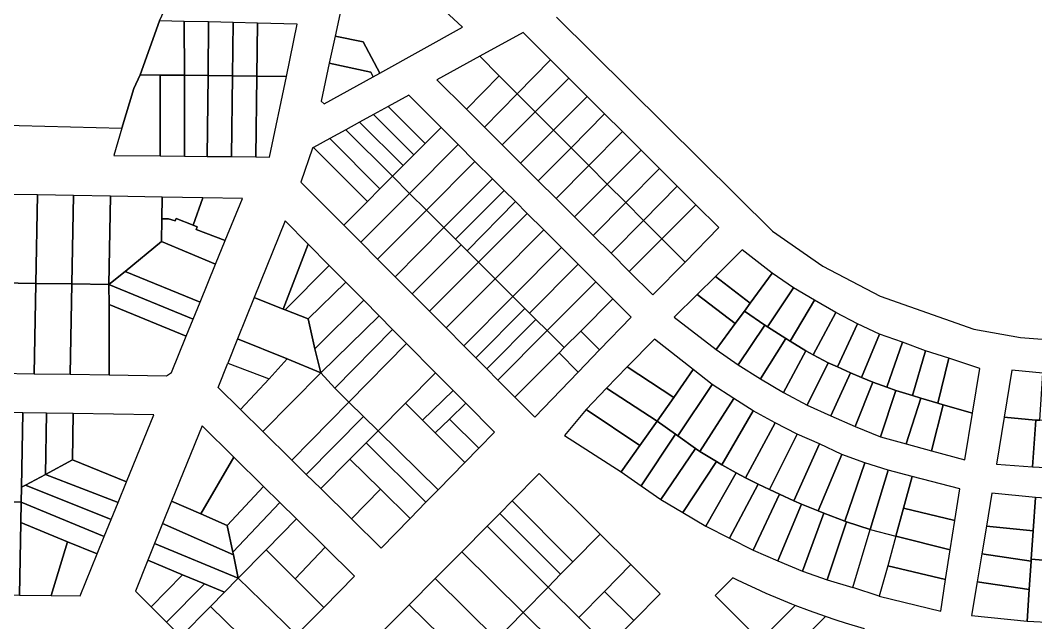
# Model space of a CAD drawing. Header units: metres. Extents: x 263639 to 269142, y 7370519 to 7372711.
# Drawn here: x 264049.3 to 264465.9, y 7371682.5 to 7371929.5 of the extents above; entities that cross this region are included whole.
import ezdxf

# ---------------------------------------------------------------- set-up
doc = ezdxf.new("R2010")
doc.units = ezdxf.units.M
doc.layers.add('LOTE', color=7, linetype='Continuous')

msp = doc.modelspace()

# ---------------------------------------------------------------- linework, layer by layer
at = {"layer": 'LOTE', "color": 7}
for points in [[(264023.53, 7372136.42), (264017.22, 7371887.17), (264017.22, 7371887.17), (264091.02, 7371885.31), (264095.88, 7371901.61), (264098.47, 7371907.16), (264106.48, 7371929.35), (264111.07, 7371939.39)], [(264269.37, 7371930.8), (264357.88, 7371843.01), (264378.59, 7371828.67), (264402.15, 7371816.44), (264440.45, 7371802.86), (264459.67, 7371799.47), (264484.39, 7371797.49), (264499.42, 7371798.98), (264515.62, 7371801.21), (264529.6, 7371803.79), (264548.35, 7371810.31), (264560.18, 7371814.82), (264577.31, 7371823.08), (264591.63, 7371830.94), (264607.9, 7371843.34), (264619.63, 7371854.97), (264639.19, 7371878.06), (264653.75, 7371899.79), (264660.51, 7371910.53), (264669.1, 7371929.82)]]:
    msp.add_lwpolyline(points, dxfattribs=at)
for points in [[(264187.81, 7371966.52), (264178.47, 7371923), (264190.01, 7371920.65), (264196.86, 7371907.89), (264230.78, 7371926.66), (264187.81, 7371966.52)], [(264098.47, 7371907.16), (264106.67, 7371907.07), (264116.67, 7371906.97), (264116.61, 7371929.09), (264106.48, 7371929.35), (264098.47, 7371907.16), (264098.47, 7371907.16)], [(264116.61, 7371929.09), (264116.67, 7371906.97), (264126.38, 7371906.87), (264126.61, 7371928.84), (264116.61, 7371929.09)], [(264126.61, 7371928.84), (264126.38, 7371906.87), (264136.38, 7371906.76), (264136.61, 7371928.58), (264126.61, 7371928.84)], [(264136.61, 7371928.58), (264136.38, 7371906.76), (264146.38, 7371906.65), (264146.61, 7371928.33), (264136.61, 7371928.58)], [(264146.61, 7371928.33), (264146.38, 7371906.65), (264158.5, 7371906.53), (264162.98, 7371927.91), (264146.61, 7371928.33)], [(264255.61, 7371924.51), (264237.84, 7371914.78), (264245.81, 7371906.8), (264253.18, 7371899.41), (264266.83, 7371913.32), (264255.61, 7371924.51)], [(264196.86, 7371907.89), (264190.01, 7371920.65), (264178.47, 7371923), (264176.1, 7371911.93), (264193.1, 7371908.3), (264194.13, 7371906.38), (264196.86, 7371907.89)], [(264194.13, 7371906.38), (264193.1, 7371908.3), (264176.1, 7371911.93), (264172.75, 7371896.34), (264173.98, 7371895.23), (264194.13, 7371906.38)], [(264232.33, 7371893.07), (264245.81, 7371906.8), (264237.84, 7371914.78), (264220.2, 7371905.13), (264232.33, 7371893.07)], [(264266.83, 7371913.32), (264253.18, 7371899.41), (264260.52, 7371892.05), (264274.34, 7371905.84), (264266.83, 7371913.32)], [(264091.02, 7371885.31), (264087.7, 7371874.14), (264106.75, 7371873.93), (264106.67, 7371907.07), (264098.47, 7371907.16), (264095.88, 7371901.61), (264091.02, 7371885.31)], [(264116.75, 7371873.82), (264116.67, 7371906.97), (264106.67, 7371907.07), (264106.75, 7371873.93), (264116.75, 7371873.82)], [(264126.03, 7371873.72), (264126.38, 7371906.87), (264116.67, 7371906.97), (264116.75, 7371873.82), (264126.03, 7371873.72)], [(264136.03, 7371873.61), (264136.38, 7371906.76), (264126.38, 7371906.87), (264126.03, 7371873.72), (264136.03, 7371873.61)], [(264146.03, 7371873.5), (264146.38, 7371906.65), (264136.38, 7371906.76), (264136.03, 7371873.61), (264146.03, 7371873.5)], [(264158.5, 7371906.53), (264146.38, 7371906.65), (264146.03, 7371873.5), (264151.57, 7371873.44), (264158.5, 7371906.53)], [(264239.73, 7371885.71), (264253.18, 7371899.41), (264245.81, 7371906.8), (264232.33, 7371893.07), (264239.73, 7371885.71)], [(264274.34, 7371905.84), (264260.52, 7371892.05), (264268.11, 7371884.45), (264281.95, 7371898.26), (264274.34, 7371905.84)], [(264246.96, 7371878.51), (264260.52, 7371892.05), (264253.18, 7371899.41), (264239.73, 7371885.71), (264246.96, 7371878.51)], [(264200.26, 7371894.14), (264215.42, 7371879.03), (264221.94, 7371885.57), (264208.72, 7371898.77), (264200.26, 7371894.14)], [(264281.95, 7371898.26), (264268.11, 7371884.45), (264275.27, 7371877.28), (264289.05, 7371891.17), (264281.95, 7371898.26)], [(264194.23, 7371890.83), (264210.76, 7371874.36), (264215.42, 7371879.03), (264200.26, 7371894.14), (264194.23, 7371890.83)], [(264254.57, 7371870.94), (264268.11, 7371884.45), (264260.52, 7371892.05), (264246.96, 7371878.51), (264254.57, 7371870.94)], [(264289.05, 7371891.17), (264275.27, 7371877.28), (264282.51, 7371870.02), (264296.38, 7371883.87), (264289.05, 7371891.17)], [(264182.9, 7371884.62), (264202, 7371865.57), (264206.36, 7371869.95), (264188.54, 7371887.72), (264182.9, 7371884.62)], [(264188.54, 7371887.72), (264206.36, 7371869.95), (264210.76, 7371874.36), (264194.23, 7371890.83), (264188.54, 7371887.72)], [(264176.27, 7371880.99), (264196.88, 7371860.44), (264202, 7371865.57), (264182.9, 7371884.62), (264176.27, 7371880.99)], [(264221.94, 7371885.57), (264215.42, 7371879.03), (264210.76, 7371874.36), (264206.36, 7371869.95), (264202, 7371865.57), (264209.05, 7371858.54), (264228.99, 7371878.54), (264221.94, 7371885.57)], [(264261.82, 7371863.72), (264275.27, 7371877.28), (264268.11, 7371884.45), (264254.57, 7371870.94), (264261.82, 7371863.72)], [(264296.38, 7371883.87), (264282.51, 7371870.02), (264290.16, 7371862.35), (264304.05, 7371876.22), (264296.38, 7371883.87)], [(264169.6, 7371877.34), (264191.73, 7371855.27), (264196.88, 7371860.44), (264176.27, 7371880.99), (264169.6, 7371877.34)], [(264228.99, 7371878.54), (264209.05, 7371858.54), (264215.93, 7371851.69), (264235.86, 7371871.68), (264228.99, 7371878.54)], [(264164.44, 7371863.19), (264182.01, 7371845.53), (264191.73, 7371855.27), (264169.6, 7371877.34), (264169.2, 7371877.12), (264164.44, 7371863.19)], [(264269.17, 7371856.41), (264282.51, 7371870.02), (264275.27, 7371877.28), (264261.82, 7371863.72), (264269.17, 7371856.41)], [(264304.05, 7371876.22), (264290.16, 7371862.35), (264297.7, 7371854.8), (264311.52, 7371868.78), (264304.05, 7371876.22)], [(264235.86, 7371871.68), (264215.93, 7371851.69), (264223.14, 7371844.49), (264243.08, 7371864.48), (264235.86, 7371871.68)], [(264276.7, 7371848.92), (264290.16, 7371862.35), (264282.51, 7371870.02), (264269.17, 7371856.41), (264276.7, 7371848.92)], [(264311.52, 7371868.78), (264297.7, 7371854.8), (264305.02, 7371847.47), (264318.85, 7371861.47), (264311.52, 7371868.78)], [(264189.04, 7371838.47), (264209.05, 7371858.54), (264202, 7371865.57), (264196.88, 7371860.44), (264191.73, 7371855.27), (264182.01, 7371845.53), (264189.04, 7371838.47)], [(264243.08, 7371864.48), (264223.14, 7371844.49), (264227.87, 7371839.78), (264247.8, 7371859.77), (264243.08, 7371864.48)], [(264284.37, 7371841.29), (264297.7, 7371854.8), (264290.16, 7371862.35), (264276.7, 7371848.92), (264284.37, 7371841.29)], [(264041.96, 7371858.14), (264041.28, 7371821.86), (264055.74, 7371821.62), (264056.42, 7371857.89), (264041.96, 7371858.14)], [(264056.42, 7371857.89), (264055.74, 7371821.62), (264070.45, 7371821.38), (264071.13, 7371857.65), (264056.42, 7371857.89)], [(264071.13, 7371857.65), (264070.45, 7371821.38), (264085.73, 7371821.12), (264086.41, 7371857.39), (264071.13, 7371857.65)], [(264195.89, 7371831.59), (264215.93, 7371851.69), (264209.05, 7371858.54), (264189.04, 7371838.47), (264195.89, 7371831.59)], [(264247.8, 7371859.77), (264227.87, 7371839.78), (264230.23, 7371837.43), (264232.71, 7371834.95), (264252.44, 7371855.15), (264247.8, 7371859.77)], [(264318.85, 7371861.47), (264305.02, 7371847.47), (264312.56, 7371839.92), (264326.5, 7371853.84), (264318.85, 7371861.47)], [(264086.41, 7371857.39), (264085.73, 7371821.12), (264092.35, 7371826.57), (264107.21, 7371838.8), (264107.38, 7371848.06), (264107.55, 7371857.03), (264086.41, 7371857.39)], [(264107.55, 7371857.03), (264107.38, 7371848.06), (264110.18, 7371848.06), (264112.85, 7371847.25), (264113.26, 7371848.27), (264120.28, 7371845.45), (264124.22, 7371856.75), (264107.55, 7371857.03)], [(264140.44, 7371856.48), (264124.22, 7371856.75), (264120.28, 7371845.45), (264121.88, 7371844.8), (264121.46, 7371843.77), (264133.42, 7371839.24), (264140.44, 7371856.48)], [(264252.44, 7371855.15), (264232.71, 7371834.95), (264237.31, 7371830.37), (264257.24, 7371850.36), (264252.44, 7371855.15)], [(264291.7, 7371833.99), (264305.02, 7371847.47), (264297.7, 7371854.8), (264284.37, 7371841.29), (264291.7, 7371833.99)], [(264326.5, 7371853.84), (264312.56, 7371839.92), (264322.05, 7371830.4), (264335.86, 7371844.51), (264326.5, 7371853.84)], [(264203.08, 7371824.36), (264223.14, 7371844.49), (264215.93, 7371851.69), (264195.89, 7371831.59), (264203.08, 7371824.36)], [(264257.24, 7371850.36), (264237.31, 7371830.37), (264244.15, 7371823.55), (264264.08, 7371843.53), (264257.24, 7371850.36)], [(264133.42, 7371839.24), (264121.46, 7371843.77), (264121.88, 7371844.8), (264120.28, 7371845.45), (264113.26, 7371848.27), (264112.85, 7371847.25), (264110.18, 7371848.06), (264107.38, 7371848.06), (264107.21, 7371838.8), (264129.44, 7371829.48), (264133.42, 7371839.24)], [(264157.96, 7371847.31), (264145.3, 7371815.84), (264157.19, 7371811.12), (264167.44, 7371837.74), (264157.96, 7371847.31)], [(264299.17, 7371826.56), (264312.56, 7371839.92), (264305.02, 7371847.47), (264291.7, 7371833.99), (264299.17, 7371826.56)], [(264210.13, 7371817.28), (264230.23, 7371837.43), (264227.87, 7371839.78), (264223.14, 7371844.49), (264203.08, 7371824.36), (264210.13, 7371817.28)], [(264264.08, 7371843.53), (264244.15, 7371823.55), (264251.4, 7371816.31), (264271.33, 7371836.3), (264264.08, 7371843.53)], [(264129.44, 7371829.48), (264107.21, 7371838.8), (264092.35, 7371826.57), (264123.12, 7371813.98), (264129.44, 7371829.48)], [(264167.44, 7371837.74), (264157.19, 7371811.12), (264157.98, 7371810.81), (264176.08, 7371829.02), (264167.44, 7371837.74)], [(264217.18, 7371810.19), (264237.31, 7371830.37), (264232.71, 7371834.95), (264230.23, 7371837.43), (264210.13, 7371817.28), (264217.18, 7371810.19)], [(264322.05, 7371830.4), (264312.56, 7371839.92), (264299.17, 7371826.56), (264308.87, 7371816.92), (264322.05, 7371830.4)], [(264271.33, 7371836.3), (264251.4, 7371816.31), (264256.35, 7371811.38), (264258.27, 7371809.46), (264278.2, 7371829.45), (264271.33, 7371836.3)], [(264345.44, 7371835.39), (264334.48, 7371824.52), (264348.75, 7371813.48), (264357.79, 7371825.82), (264345.44, 7371835.39)], [(264176.08, 7371829.02), (264157.98, 7371810.81), (264167.5, 7371807.03), (264182.93, 7371822.09), (264176.08, 7371829.02)], [(264224, 7371803.34), (264244.15, 7371823.55), (264237.31, 7371830.37), (264217.18, 7371810.19), (264224, 7371803.34)], [(264278.2, 7371829.45), (264258.27, 7371809.46), (264260.88, 7371806.86), (264265.49, 7371802.27), (264285.42, 7371822.25), (264278.2, 7371829.45)], [(264123.12, 7371813.98), (264092.35, 7371826.57), (264085.73, 7371821.12), (264120.27, 7371806.99), (264123.12, 7371813.98)], [(264327.03, 7371817.13), (264342.64, 7371805.13), (264346.39, 7371810.25), (264348.75, 7371813.48), (264334.48, 7371824.52), (264327.03, 7371817.13)], [(264357.79, 7371825.82), (264348.75, 7371813.48), (264346.39, 7371810.25), (264354.81, 7371804.44), (264355.88, 7371803.77), (264366.56, 7371819.74), (264357.79, 7371825.82)], [(264055.05, 7371784.58), (264055.74, 7371821.62), (264041.28, 7371821.86), (264040.58, 7371784.83), (264055.05, 7371784.58)], [(264069.76, 7371784.34), (264070.45, 7371821.38), (264055.74, 7371821.62), (264055.05, 7371784.58), (264069.76, 7371784.34)], [(264085.83, 7371784.07), (264085.75, 7371812.97), (264085.73, 7371820.9), (264085.73, 7371821.12), (264070.45, 7371821.38), (264069.76, 7371784.34), (264085.83, 7371784.07)], [(264120.27, 7371806.99), (264085.73, 7371821.12), (264085.73, 7371820.9), (264085.75, 7371812.97), (264117.43, 7371800.01), (264120.27, 7371806.99)], [(264182.93, 7371822.09), (264167.5, 7371807.03), (264170.17, 7371794.78), (264190.23, 7371814.72), (264182.93, 7371822.09)], [(264231.23, 7371796.08), (264251.4, 7371816.31), (264244.15, 7371823.55), (264224, 7371803.34), (264231.23, 7371796.08)], [(264285.42, 7371822.25), (264265.49, 7371802.27), (264272.5, 7371795.27), (264279.25, 7371802.04), (264292.43, 7371815.25), (264285.42, 7371822.25)], [(264236.16, 7371791.12), (264256.35, 7371811.38), (264251.4, 7371816.31), (264231.23, 7371796.08), (264236.16, 7371791.12)], [(264334.86, 7371794.5), (264342.64, 7371805.13), (264327.03, 7371817.13), (264317.6, 7371807.78), (264334.86, 7371794.5)], [(264366.56, 7371819.74), (264355.88, 7371803.77), (264363.38, 7371799.06), (264365.14, 7371797.96), (264375.15, 7371814.77), (264366.56, 7371819.74)], [(264117.43, 7371800.01), (264085.75, 7371812.97), (264085.83, 7371784.07), (264109.29, 7371783.67), (264111.33, 7371785.04), (264117.43, 7371800.01)], [(264138.5, 7371798.93), (264158.81, 7371790.63), (264172.64, 7371784.99), (264170.17, 7371794.78), (264167.5, 7371807.03), (264157.98, 7371810.81), (264157.19, 7371811.12), (264145.3, 7371815.84), (264138.5, 7371798.93)], [(264190.23, 7371814.72), (264170.17, 7371794.78), (264172.64, 7371784.99), (264196.51, 7371808.38), (264190.23, 7371814.72)], [(264292.43, 7371815.25), (264279.25, 7371802.04), (264286.98, 7371794.33), (264299.94, 7371807.76), (264292.43, 7371815.25)], [(264375.15, 7371814.77), (264365.14, 7371797.96), (264371.56, 7371793.96), (264374.63, 7371792.33), (264383.92, 7371809.66), (264375.15, 7371814.77)], [(264196.51, 7371808.38), (264172.64, 7371784.99), (264178.34, 7371778.6), (264202.09, 7371802.75), (264196.51, 7371808.38)], [(264240.67, 7371786.59), (264260.88, 7371806.86), (264258.27, 7371809.46), (264256.35, 7371811.38), (264236.16, 7371791.12), (264240.67, 7371786.59)], [(264343.8, 7371788.21), (264354.81, 7371804.44), (264346.39, 7371810.25), (264342.64, 7371805.13), (264334.86, 7371794.5), (264343.8, 7371788.21)], [(264383.92, 7371809.66), (264374.63, 7371792.33), (264380.74, 7371789.09), (264384.55, 7371787.34), (264392.78, 7371805.05), (264383.92, 7371809.66)], [(264245.26, 7371781.98), (264265.49, 7371802.27), (264260.88, 7371806.86), (264240.67, 7371786.59), (264245.26, 7371781.98)], [(264352.97, 7371782.5), (264363.38, 7371799.06), (264355.88, 7371803.77), (264354.81, 7371804.44), (264343.8, 7371788.21), (264352.97, 7371782.5)], [(264392.78, 7371805.05), (264384.55, 7371787.34), (264389.86, 7371784.9), (264394.39, 7371782.99), (264401.83, 7371800.85), (264392.78, 7371805.05)], [(264202.09, 7371802.75), (264178.34, 7371778.6), (264184.15, 7371772.9), (264207.82, 7371796.96), (264202.09, 7371802.75)], [(264252.25, 7371774.95), (264270.35, 7371793.12), (264272.5, 7371795.27), (264265.49, 7371802.27), (264245.26, 7371781.98), (264252.25, 7371774.95)], [(264286.98, 7371794.33), (264279.25, 7371802.04), (264272.5, 7371795.27), (264270.35, 7371793.12), (264278.23, 7371785.27), (264286.98, 7371794.33)], [(264401.83, 7371800.85), (264394.39, 7371782.99), (264399.12, 7371781.18), (264404.81, 7371779), (264411.22, 7371797.56), (264401.83, 7371800.85)], [(264138.5, 7371798.93), (264134.48, 7371788.94), (264151.43, 7371782.46), (264158.81, 7371790.63), (264138.5, 7371798.93)], [(264207.82, 7371796.96), (264184.15, 7371772.9), (264190.07, 7371767.07), (264196.09, 7371761.15), (264207.39, 7371772.57), (264219.68, 7371784.98), (264207.82, 7371796.96)], [(264309.48, 7371798.81), (264298.25, 7371787.34), (264317.38, 7371774.88), (264325.41, 7371786.32), (264309.48, 7371798.81)], [(264362.38, 7371776.91), (264371.56, 7371793.96), (264365.14, 7371797.96), (264363.38, 7371799.06), (264352.97, 7371782.5), (264362.38, 7371776.91)], [(264411.22, 7371797.56), (264404.81, 7371779), (264408.54, 7371777.69), (264415.35, 7371775.59), (264420.7, 7371794.02), (264411.22, 7371797.56)], [(264278.23, 7371785.27), (264270.35, 7371793.12), (264252.25, 7371774.95), (264260.39, 7371766.78), (264278.23, 7371785.27)], [(264372.19, 7371771.7), (264380.74, 7371789.09), (264374.63, 7371792.33), (264371.56, 7371793.96), (264362.38, 7371776.91), (264372.19, 7371771.7)], [(264420.7, 7371794.02), (264415.35, 7371775.59), (264418.71, 7371774.55), (264425.71, 7371772.45), (264430.27, 7371791), (264420.7, 7371794.02)], [(264430.27, 7371791), (264425.71, 7371772.45), (264427.95, 7371771.78), (264439.94, 7371768.47), (264442.95, 7371786.7), (264430.27, 7371791)], [(264130.47, 7371778.96), (264134.48, 7371788.94), (264151.43, 7371782.46), (264139.65, 7371769.92), (264130.47, 7371778.96)], [(264148.78, 7371760.93), (264172.64, 7371784.99), (264158.81, 7371790.63), (264151.43, 7371782.46), (264139.65, 7371769.92), (264148.78, 7371760.93)], [(264289.82, 7371778.69), (264310.55, 7371765.16), (264317.38, 7371774.88), (264298.25, 7371787.34), (264289.82, 7371778.69)], [(264381.88, 7371767.3), (264389.86, 7371784.9), (264384.55, 7371787.34), (264380.74, 7371789.09), (264372.19, 7371771.7), (264381.88, 7371767.3)], [(264160.77, 7371749.12), (264184.15, 7371772.9), (264178.34, 7371778.6), (264172.64, 7371784.99), (264148.78, 7371760.93), (264160.77, 7371749.12)], [(264219.68, 7371784.98), (264207.39, 7371772.57), (264214.39, 7371765.54), (264226.94, 7371777.65), (264219.68, 7371784.98)], [(264325.41, 7371786.32), (264317.38, 7371774.88), (264310.55, 7371765.16), (264318.19, 7371759.74), (264319.14, 7371759.05), (264333.21, 7371780.1), (264325.41, 7371786.32)], [(264391.82, 7371762.96), (264399.12, 7371781.18), (264394.39, 7371782.99), (264389.86, 7371784.9), (264381.88, 7371767.3), (264391.82, 7371762.96)], [(264456.1, 7371786), (264452.95, 7371766.79), (264465.76, 7371765.55), (264465.89, 7371765.54), (264467.64, 7371765.47), (264468.77, 7371784.83), (264456.1, 7371786)], [(264281.47, 7371769.86), (264303.5, 7371755.13), (264310.55, 7371765.16), (264289.82, 7371778.69), (264281.47, 7371769.86)], [(264333.21, 7371780.1), (264319.14, 7371759.05), (264326.3, 7371753.9), (264328.15, 7371752.74), (264342.01, 7371774.46), (264333.21, 7371780.1)], [(264402.19, 7371758.76), (264408.54, 7371777.69), (264404.81, 7371779), (264399.12, 7371781.18), (264391.82, 7371762.96), (264402.19, 7371758.76)], [(264226.94, 7371777.65), (264214.39, 7371765.54), (264219.56, 7371760.35), (264225.36, 7371765.95), (264232.09, 7371772.45), (264226.94, 7371777.65)], [(264342.01, 7371774.46), (264328.15, 7371752.74), (264334.93, 7371748.52), (264337.17, 7371747.21), (264350.03, 7371769.31), (264342.01, 7371774.46)], [(264412.73, 7371755.86), (264418.71, 7371774.55), (264415.35, 7371775.59), (264408.54, 7371777.69), (264402.19, 7371758.76), (264412.73, 7371755.86)], [(264423.21, 7371752.97), (264427.95, 7371771.78), (264425.71, 7371772.45), (264418.71, 7371774.55), (264412.73, 7371755.86), (264423.21, 7371752.97)], [(264166.68, 7371743.29), (264190.07, 7371767.07), (264184.15, 7371772.9), (264160.77, 7371749.12), (264166.68, 7371743.29)], [(264231.67, 7371748.18), (264219.56, 7371760.35), (264214.39, 7371765.54), (264207.39, 7371772.57), (264196.09, 7371761.15), (264220.7, 7371736.95), (264231.67, 7371748.18)], [(264232.09, 7371772.45), (264225.36, 7371765.95), (264237.44, 7371754.08), (264243.82, 7371760.61), (264232.09, 7371772.45)], [(264439.94, 7371768.47), (264427.95, 7371771.78), (264423.21, 7371752.97), (264436.77, 7371749.26), (264439.94, 7371768.47)], [(264034.6, 7371768.85), (264034.02, 7371732.09), (264049.71, 7371731.84), (264049.82, 7371737.99), (264050.35, 7371768.6), (264034.6, 7371768.85)], [(264050.35, 7371768.6), (264049.82, 7371737.99), (264051.44, 7371738.86), (264059.64, 7371743.29), (264060.09, 7371768.45), (264050.35, 7371768.6)], [(264060.09, 7371768.45), (264059.64, 7371743.29), (264070.73, 7371749.28), (264071.07, 7371768.27), (264060.09, 7371768.45)], [(264104.07, 7371767.76), (264071.07, 7371768.27), (264070.73, 7371749.28), (264092.92, 7371740.3), (264104.07, 7371767.76)], [(264172.61, 7371737.45), (264184.59, 7371749.54), (264191.22, 7371756.24), (264196.09, 7371761.15), (264190.07, 7371767.07), (264166.68, 7371743.29), (264172.61, 7371737.45)], [(264295.89, 7371744.3), (264303.5, 7371755.13), (264281.47, 7371769.86), (264272.6, 7371759.22), (264295.89, 7371744.3)], [(264350.03, 7371769.31), (264337.17, 7371747.21), (264342.98, 7371744), (264346.9, 7371741.88), (264359.02, 7371764.4), (264350.03, 7371769.31)], [(264464.62, 7371746.41), (264465.89, 7371765.54), (264465.76, 7371765.55), (264452.95, 7371766.79), (264449.78, 7371747.5), (264464.62, 7371746.41)], [(264111.44, 7371732.32), (264123.35, 7371727.08), (264136.97, 7371750.37), (264123.9, 7371763.26), (264111.44, 7371732.32)], [(264237.44, 7371754.08), (264225.36, 7371765.95), (264219.56, 7371760.35), (264231.67, 7371748.18), (264237.44, 7371754.08)], [(264304.1, 7371738.59), (264318.19, 7371759.74), (264310.55, 7371765.16), (264303.5, 7371755.13), (264295.89, 7371744.3), (264304.1, 7371738.59)], [(264359.02, 7371764.4), (264346.9, 7371741.88), (264352.08, 7371739.33), (264356.71, 7371737.14), (264367.98, 7371759.81), (264359.02, 7371764.4), (264359.02, 7371764.4)], [(264475.43, 7371745.79), (264475.8, 7371765.12), (264467.64, 7371765.47), (264465.89, 7371765.54), (264464.62, 7371746.41), (264475.43, 7371745.79)], [(264220.7, 7371736.95), (264196.09, 7371761.15), (264191.22, 7371756.24), (264215.7, 7371731.84), (264220.7, 7371736.95)], [(264312.16, 7371732.98), (264326.3, 7371753.9), (264319.14, 7371759.05), (264318.19, 7371759.74), (264304.1, 7371738.59), (264312.16, 7371732.98)], [(264367.98, 7371759.81), (264356.71, 7371737.14), (264360.78, 7371735.21), (264366.74, 7371732.49), (264377.17, 7371755.79), (264367.98, 7371759.81), (264367.98, 7371759.81)], [(264215.7, 7371731.84), (264191.22, 7371756.24), (264184.59, 7371749.54), (264184.59, 7371749.54), (264197.11, 7371737.22), (264209.27, 7371725.26), (264215.7, 7371731.84)], [(264321.14, 7371727.66), (264334.93, 7371748.52), (264328.15, 7371752.74), (264326.3, 7371753.9), (264312.16, 7371732.98), (264321.14, 7371727.66)], [(264377.17, 7371755.79), (264366.74, 7371732.49), (264369.86, 7371731.06), (264376.7, 7371728.28), (264386.35, 7371751.5), (264377.17, 7371755.79)], [(264136.97, 7371750.37), (264123.35, 7371727.08), (264134.21, 7371722.3), (264149.11, 7371738.39), (264136.97, 7371750.37)], [(264185.17, 7371725.08), (264197.11, 7371737.22), (264184.59, 7371749.54), (264172.61, 7371737.45), (264185.17, 7371725.08)], [(264386.35, 7371751.5), (264376.7, 7371728.28), (264378.97, 7371727.37), (264387.56, 7371724.15), (264395.81, 7371747.98), (264386.35, 7371751.5)], [(264092.92, 7371740.3), (264070.73, 7371749.28), (264059.64, 7371743.29), (264089.46, 7371731.8), (264092.92, 7371740.3)], [(264330.54, 7371722.09), (264342.98, 7371744), (264337.17, 7371747.21), (264334.93, 7371748.52), (264321.14, 7371727.66), (264330.54, 7371722.09)], [(264395.81, 7371747.98), (264387.56, 7371724.15), (264388.27, 7371723.88), (264398.04, 7371720.72), (264405.35, 7371745.05), (264395.81, 7371747.98)], [(264089.46, 7371731.8), (264059.64, 7371743.29), (264051.44, 7371738.86), (264086.61, 7371724.78), (264089.46, 7371731.8)], [(264262.18, 7371743.61), (264251.11, 7371732.44), (264276.05, 7371707.48), (264287.19, 7371718.84), (264262.18, 7371743.61)], [(264340.28, 7371717.16), (264352.08, 7371739.33), (264346.9, 7371741.88), (264342.98, 7371744), (264330.54, 7371722.09), (264340.28, 7371717.16)], [(264405.35, 7371745.05), (264398.04, 7371720.72), (264408.5, 7371717.93), (264411.67, 7371729.44), (264415.24, 7371742.38), (264405.35, 7371745.05)], [(264415.24, 7371742.38), (264411.67, 7371729.44), (264432.69, 7371724.32), (264434.71, 7371737.39), (264415.24, 7371742.38)], [(264086.61, 7371724.78), (264051.44, 7371738.86), (264049.82, 7371737.99), (264049.71, 7371731.84), (264083.8, 7371717.88), (264086.61, 7371724.78)], [(264149.11, 7371738.39), (264134.21, 7371722.3), (264136.5, 7371711.38), (264155.82, 7371731.78), (264149.11, 7371738.39)], [(264209.27, 7371725.26), (264197.11, 7371737.22), (264185.17, 7371725.08), (264197.36, 7371713.08), (264209.27, 7371725.26)], [(264350.03, 7371712.21), (264360.78, 7371735.21), (264356.71, 7371737.14), (264352.08, 7371739.33), (264340.28, 7371717.16), (264350.03, 7371712.21)], [(264360.17, 7371707.88), (264369.86, 7371731.06), (264366.74, 7371732.49), (264360.78, 7371735.21), (264350.03, 7371712.21), (264360.17, 7371707.88)], [(264447.89, 7371735.57), (264445.65, 7371722.07), (264464.85, 7371720.16), (264465.77, 7371733.83), (264447.89, 7371735.57)], [(264465.77, 7371733.83), (264464.85, 7371720.16), (264464.05, 7371708.48), (264474.06, 7371707.76), (264474.91, 7371707.7), (264475.81, 7371733.19), (264465.77, 7371733.83)], [(264049.05, 7371693.8), (264049.57, 7371723.5), (264049.71, 7371731.84), (264034.02, 7371732.09), (264033.42, 7371694.01), (264049.05, 7371693.8)], [(264083.8, 7371717.88), (264049.71, 7371731.84), (264049.57, 7371723.5), (264068.74, 7371715.66), (264080.88, 7371710.68), (264083.8, 7371717.88)], [(264107.74, 7371723.14), (264136.74, 7371710.25), (264136.5, 7371711.38), (264134.21, 7371722.3), (264123.35, 7371727.08), (264111.44, 7371732.32), (264107.74, 7371723.14)], [(264155.82, 7371731.78), (264136.5, 7371711.38), (264136.74, 7371710.25), (264138.74, 7371700.73), (264150.16, 7371712.35), (264162.64, 7371725.05), (264155.82, 7371731.78)], [(264246.02, 7371727.3), (264270.98, 7371702.31), (264276.05, 7371707.48), (264251.11, 7371732.44), (264246.02, 7371727.3)], [(264370.16, 7371703.6), (264378.97, 7371727.37), (264376.7, 7371728.28), (264369.86, 7371731.06), (264360.17, 7371707.88), (264370.16, 7371703.6)], [(264411.67, 7371729.44), (264408.5, 7371717.93), (264430.84, 7371712.37), (264432.69, 7371724.32), (264411.67, 7371729.44)], [(264162.64, 7371725.05), (264150.16, 7371712.35), (264162.06, 7371700.5), (264174.36, 7371713.49), (264162.64, 7371725.05)], [(264240.89, 7371722.12), (264265.88, 7371697.1), (264270.98, 7371702.31), (264246.02, 7371727.3), (264240.89, 7371722.12)], [(264380.38, 7371700.05), (264388.27, 7371723.88), (264387.56, 7371724.15), (264378.97, 7371727.37), (264370.16, 7371703.6), (264380.38, 7371700.05)], [(264061.97, 7371693.63), (264068.74, 7371715.66), (264049.57, 7371723.5), (264049.05, 7371693.8), (264061.97, 7371693.63)], [(264104.46, 7371714.99), (264138.74, 7371700.73), (264136.74, 7371710.25), (264107.74, 7371723.14), (264104.46, 7371714.99)], [(264230.42, 7371711.56), (264255.62, 7371686.64), (264265.88, 7371697.1), (264240.89, 7371722.12), (264230.42, 7371711.56)], [(264390.87, 7371696.84), (264398.04, 7371720.72), (264388.27, 7371723.88), (264380.38, 7371700.05), (264390.87, 7371696.84)], [(264398.04, 7371720.72), (264408.5, 7371717.93), (264405.18, 7371705.85), (264401.72, 7371693.3), (264390.87, 7371696.84), (264398.04, 7371720.72)], [(264443.77, 7371710.68), (264464.01, 7371707.75), (264464.05, 7371708.48), (264464.85, 7371720.16), (264445.65, 7371722.07), (264443.77, 7371710.68)], [(264287.19, 7371718.84), (264276.05, 7371707.48), (264270.98, 7371702.31), (264265.88, 7371697.1), (264278.43, 7371684.54), (264289.01, 7371695.32), (264299.8, 7371706.33), (264287.19, 7371718.84)], [(264408.5, 7371717.93), (264405.18, 7371705.85), (264428.95, 7371700.2), (264430.84, 7371712.37), (264408.5, 7371717.93)], [(264080.88, 7371710.68), (264068.74, 7371715.66), (264061.97, 7371693.63), (264073.89, 7371693.48), (264080.88, 7371710.68)], [(264124.89, 7371698.4), (264133.1, 7371694.99), (264138.74, 7371700.73), (264104.46, 7371714.99), (264101.67, 7371708.05), (264115.93, 7371702.13), (264115.94, 7371702.13), (264115.94, 7371702.13), (264124.89, 7371698.4)], [(264173.83, 7371688.77), (264162.06, 7371700.5), (264150.16, 7371712.35), (264138.74, 7371700.73), (264162.62, 7371677.46), (264173.83, 7371688.77)], [(264174.36, 7371713.49), (264162.06, 7371700.5), (264173.83, 7371688.77), (264186.48, 7371701.54), (264174.36, 7371713.49)], [(264096.55, 7371695.35), (264102.99, 7371688.96), (264115.93, 7371702.13), (264115.93, 7371702.13), (264101.67, 7371708.05), (264096.55, 7371695.35)], [(264219.58, 7371700.62), (264244.83, 7371675.64), (264255.62, 7371686.64), (264230.42, 7371711.56), (264219.58, 7371700.62)], [(264441.86, 7371699.17), (264463.22, 7371696.12), (264464.01, 7371707.75), (264443.77, 7371710.68), (264441.86, 7371699.17)], [(264473.22, 7371682.49), (264474.06, 7371707.76), (264464.05, 7371708.48), (264464.01, 7371707.75), (264463.22, 7371696.12), (264462.34, 7371683.14), (264473.22, 7371682.49)], [(264299.8, 7371706.33), (264289.01, 7371695.32), (264300.99, 7371683.33), (264311.9, 7371694.34), (264299.8, 7371706.33)], [(264428.95, 7371700.2), (264405.18, 7371705.85), (264401.72, 7371693.3), (264426.94, 7371687.2), (264428.95, 7371700.2)], [(264102.99, 7371688.96), (264109.38, 7371682.63), (264124.89, 7371698.4), (264115.93, 7371702.13), (264102.99, 7371688.96)], [(264162.62, 7371677.46), (264138.74, 7371700.73), (264127.36, 7371689.16), (264151.19, 7371665.93), (264162.62, 7371677.46)], [(264208.83, 7371689.77), (264234.33, 7371664.93), (264244.83, 7371675.64), (264219.58, 7371700.62), (264208.83, 7371689.77)], [(264341.68, 7371700.85), (264334.4, 7371693.56), (264352.84, 7371675.15), (264367.24, 7371689.57), (264365.81, 7371690.11), (264360.9, 7371692.11), (264355.27, 7371694.51), (264350.91, 7371696.46), (264347.68, 7371697.96), (264343.59, 7371699.91), (264341.68, 7371700.85)], [(264127.36, 7371689.16), (264133.1, 7371694.99), (264124.89, 7371698.4), (264109.38, 7371682.63), (264115.24, 7371676.82), (264127.36, 7371689.16)], [(264290.36, 7371672.6), (264278.43, 7371684.54), (264278.43, 7371684.54), (264265.88, 7371697.1), (264255.62, 7371686.64), (264280.19, 7371662.33), (264290.36, 7371672.6)], [(264300.99, 7371683.33), (264289.01, 7371695.32), (264278.43, 7371684.54), (264290.36, 7371672.6), (264300.99, 7371683.33)], [(264462.34, 7371683.14), (264463.22, 7371696.12), (264441.86, 7371699.17), (264439.58, 7371685.38), (264462.34, 7371683.14)], [(264151.19, 7371665.93), (264127.36, 7371689.16), (264115.24, 7371676.82), (264138.81, 7371653.44), (264151.19, 7371665.93)], [(264198.26, 7371679.11), (264223.63, 7371654.01), (264234.33, 7371664.93), (264208.83, 7371689.77), (264198.26, 7371679.11)], [(264361.33, 7371666.67), (264369.43, 7371674.78), (264379.62, 7371684.99), (264373.08, 7371687.33), (264367.24, 7371689.57), (264352.84, 7371675.15), (264361.33, 7371666.67)], [(264280.19, 7371662.33), (264255.62, 7371686.64), (264244.83, 7371675.64), (264269.34, 7371651.39), (264280.19, 7371662.33)], [(264388.9, 7371673.05), (264395.73, 7371679.89), (264387.8, 7371682.28), (264384.05, 7371683.49), (264379.62, 7371684.99), (264369.43, 7371674.78), (264382.82, 7371666.96), (264388.9, 7371673.05)]]:
    msp.add_lwpolyline(points, close=True, dxfattribs=at)

doc.saveas('drawing.dxf')
